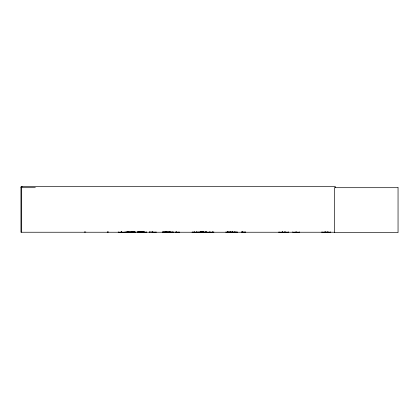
<?xml version="1.0" encoding="UTF-8"?>
<svg xmlns="http://www.w3.org/2000/svg" width="419" height="419" viewBox="0 0 419 419"><rect width="100%" height="100%" fill="white"/><g stroke="black" fill="none" stroke-linecap="round" stroke-linejoin="round"><path stroke-width="0.63" d="M235.08 232.226L235.132 231.901M209.631 232.205L198.47 232.147M140.061 232.241L140.156 231.869M321.928 232.184L330.743 232.241L330.633 231.901L330.617 232.241M328.245 232.184L328.266 231.869M200.235 232.194L200.182 231.869L200.235 232.184M206.253 232.194L206.227 231.775M278.829 232.241L288.513 232.205M200.434 232.184L200.402 231.869L200.361 232.194M135.405 232.194L135.442 231.901L135.478 232.241M210.092 232.241L213.737 232.194M228.47 232.194L228.486 231.869M192.012 232.241L197.574 232.194M194.097 232.184L194.018 231.775M107.458 232.184L107.474 231.901M165.856 232.184L165.872 231.901M284.679 232.194L284.705 231.901L284.731 232.241M232.278 232.194L232.309 231.901M169.517 232.194L169.554 231.901L169.595 232.241M173.403 232.194L162.52 232.215M125.538 232.194L135.442 232.147M125.773 232.194L125.815 231.901L125.862 232.241M127.764 232.194L127.722 231.775M192.279 232.194L192.326 231.901L192.373 232.241M107.222 232.194L107.426 232.194M22.259 186.853L20.95 186.853L20.95 232.241L334.561 232.241M20.95 187.696L35.322 187.696M126.491 231.948L134.881 231.948M162.53 231.948L170.921 231.948M126.475 232.068L134.897 232.068M162.514 232.058L170.936 232.058M137.139 231.901L146.655 232.194L146.676 231.869M149.504 231.901L156.109 232.226M241.7 231.901L245.387 232.226M202.136 232.194L202.089 231.901M143.733 232.194L143.722 231.775M229.093 232.194L229.052 231.901M227.548 232.194L227.58 231.869M134.536 232.194L134.494 231.901L134.447 232.241M132.545 232.194L132.587 231.775M203.812 232.194L203.849 231.775M200.481 232.194L200.476 231.869M245.146 232.194L245.105 231.901M179.264 232.194L175.173 232.194M179.06 232.194L179.023 231.901L178.981 232.241M137.385 232.194L137.401 231.869M226.056 232.194L237.353 232.194M237.175 232.194L237.144 231.901L237.107 232.241M232.587 232.194L232.645 231.775M282.668 232.194L282.642 231.901L282.621 232.241M209.51 232.194L209.49 231.901M324.322 232.184L324.301 231.869M156.03 232.184L156.015 231.869M227.266 232.147L227.36 231.775M206.473 232.241L206.399 231.869M199.863 232.205L199.795 231.869M236.264 232.205L236.206 231.869M229.607 232.205L229.549 231.869M335.216 187.696L335.216 186.382L21.688 186.382L21.688 232.241M327.307 231.775L327.307 232.241M327.087 231.775L327.087 232.241M325.479 231.775L325.479 232.241M325.259 231.775L325.259 232.241M321.949 231.869L321.949 232.241M299.444 231.869L299.444 232.241L292.708 232.226L292.708 231.869M296.191 231.775L296.191 232.241M295.961 231.775L295.961 232.241M288.319 231.869L288.319 232.241M285.171 231.775L285.171 232.241M284.972 231.775L284.972 232.241M282.375 231.775L282.375 232.241M282.181 231.775L282.181 232.241M279.028 231.869L279.028 232.241M245.063 231.869L245.063 232.241M242.774 231.775L242.774 232.241M242.653 231.775L242.653 232.241M241.658 231.869L241.658 232.241M235.138 231.869L235.138 232.241M234.279 231.775L234.279 232.241M234.116 231.775L234.116 232.241M232.875 231.775L232.875 232.241M232.346 231.869L232.346 232.241M232.047 231.775L232.047 232.241M231.817 231.775L231.817 232.241M230.722 231.869L230.722 232.241M230.576 231.775L230.576 232.241M230.408 231.775L230.408 232.241M229.004 231.869L229.004 232.241M227.905 231.775L227.905 232.241M227.742 231.775L227.742 232.241M227.423 231.775L227.423 232.241M227.218 231.869L227.218 232.241M225.988 231.869L225.988 232.241M213.821 231.869L213.821 232.241M212.821 231.775L212.821 232.241M212.705 231.775L212.705 232.241M210.411 231.869L210.411 232.241M209.469 231.869L209.469 232.241M206.022 231.775L206.022 232.241M205.21 231.869L205.21 232.241M205.179 231.901L205.148 232.194L205.09 231.869M203.639 231.775L203.634 232.241L203.555 231.901M203.461 231.775L203.514 232.241M203.294 231.775L203.294 232.241M203.068 231.775L203.068 232.241M202.964 231.681L202.964 232.241M202.838 231.775L202.838 232.241M202.047 231.775L202.047 232.241M201.822 231.681L201.817 232.241M201.654 231.681L201.654 232.241M201.35 231.681L201.35 232.241M201.256 231.775L201.256 232.241M201.141 231.775L201.141 232.241M198.48 231.869L198.48 232.241M197.658 231.869L197.658 232.241M196.7 231.775L196.7 232.241M196.584 231.775L196.584 232.241M194.322 231.869L194.322 232.241M194.159 231.869L194.159 232.241M176.499 231.775L176.499 232.241M176.362 231.775L176.362 232.241M175.1 231.869L175.1 232.241M173.476 231.869L173.476 232.241M172.214 231.775L172.214 232.241M172.078 231.775L172.078 232.241M166.689 231.775L166.689 232.241M166.249 231.681L166.249 232.241M165.961 231.869L165.919 232.241M152.678 231.775L152.678 232.241M152.453 231.775L152.453 232.241M149.494 231.869L149.494 232.241M144.628 231.869L144.628 232.241M144.262 231.869L144.262 232.241M143.785 231.681L143.785 232.241M143.638 231.869L143.597 232.241M143.492 231.775L143.492 232.241M143.052 231.869L143.052 232.241M142.874 231.775L142.869 232.241M142.669 231.869L142.664 232.241M142.596 231.869L142.596 232.241M142.476 231.681L142.476 232.241M142.188 231.869L142.188 232.241M142.12 231.869L142.109 232.241M141.727 231.869L141.727 232.241M141.533 231.869L141.533 232.241M141.172 231.869L141.172 232.241M140.988 231.869L140.988 232.241M140.491 231.869L140.491 232.241M139.962 231.869L139.962 232.241M139.574 231.869L139.579 232.241M139.506 231.869L139.506 232.241M139.098 231.869L139.029 232.241M139.019 231.869L139.019 232.241M138.637 231.869L138.637 232.241M138.5 231.775L138.5 232.241M138.364 231.775L138.364 232.241M137.039 231.869L137.102 232.241M134.216 231.775L134.216 232.241M134.085 231.775L134.085 232.241M132.666 231.775L132.666 232.241M132.221 231.869L132.221 232.241M131.597 231.869L131.597 232.241M128.088 231.869L128.088 232.241M127.643 231.775L127.643 232.241M124.982 231.869L124.982 232.241L118.242 232.226L118.242 231.869M121.688 231.681L121.725 232.241M121.615 231.681L121.615 232.241M121.5 231.775L121.489 232.241M121.143 231.681L121.143 232.241M108.212 231.681L108.291 232.241M107.563 231.869L107.521 232.241M85.748 231.681L85.748 232.241M84.439 231.681L84.439 232.241M398.05 187.696L334.477 187.696L334.477 232.618L398.05 232.618L398.05 187.696"/></g></svg>
